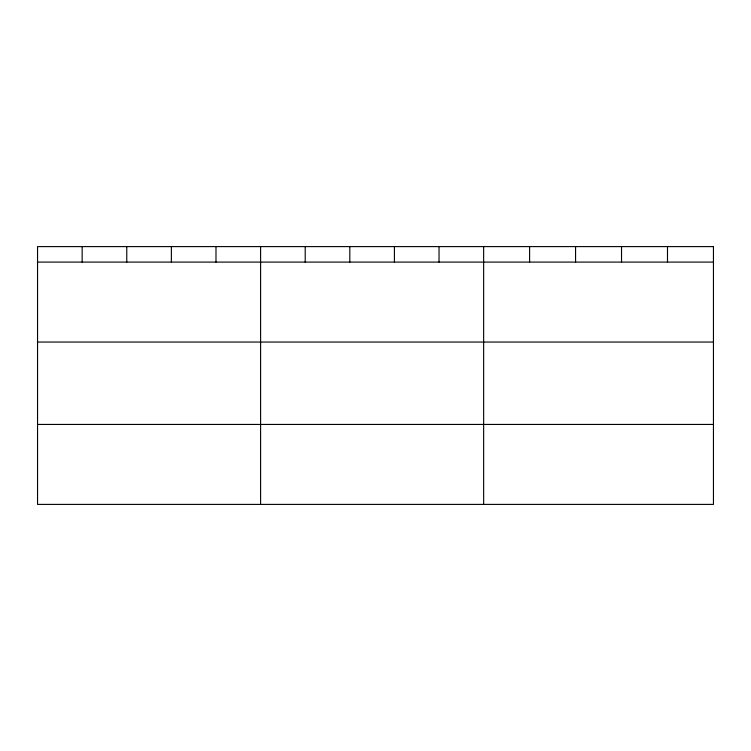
<?xml version="1.0" encoding="UTF-8"?>
<svg xmlns="http://www.w3.org/2000/svg" width="751" height="751" viewBox="0 0 751 751"><rect width="100%" height="100%" fill="white"/><g stroke="black" fill="none" stroke-linecap="round" stroke-linejoin="round"><path stroke-width="1.13" d="M37.55 262.09L713.45 262.09M37.55 342.052L713.45 342.052M37.55 424.437L713.45 424.437M667.489 246.6L667.489 262.09M621.528 246.6L621.528 262.09M575.566 246.6L575.566 262.09M529.605 246.6L529.605 262.09M483.644 246.6L483.644 504.4M439.035 246.6L439.035 262.09M394.425 246.6L394.425 262.09M349.816 246.6L349.816 262.09M305.206 246.6L305.206 262.09M260.597 246.6L260.597 504.4M215.988 246.6L215.988 262.09M171.378 246.6L171.378 262.09M126.769 246.6L126.769 262.09M82.159 246.6L82.159 262.09M713.45 246.6L37.55 246.6L37.55 504.4L713.45 504.4L713.45 246.6"/></g></svg>
